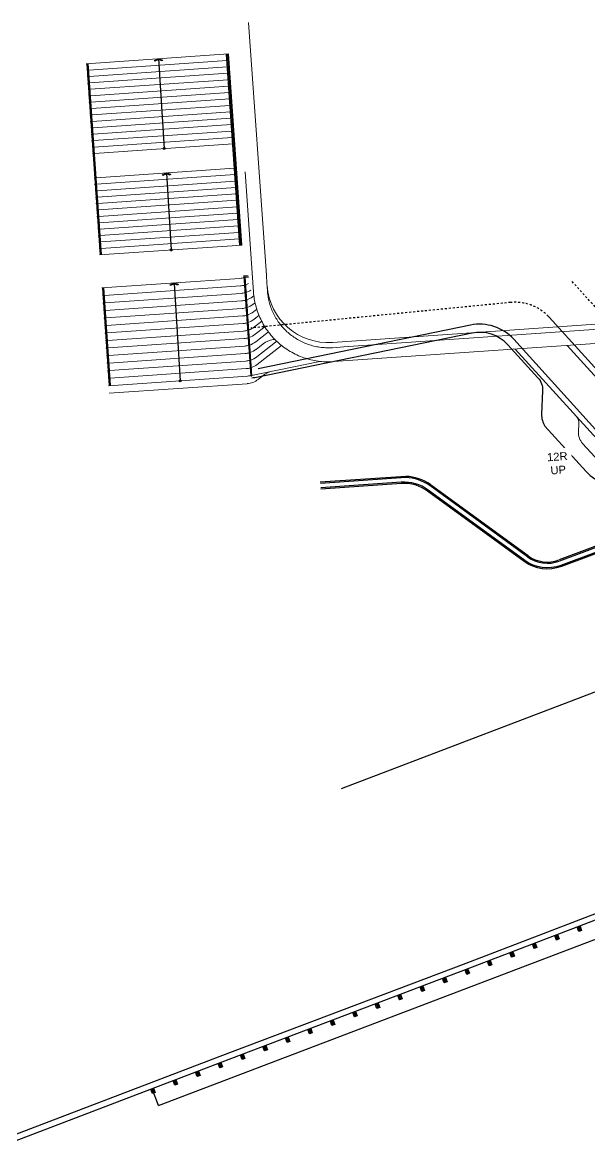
# Model space of a CAD drawing. Header units: millimetres. Extents: x 50357 to 985146, y 723188 to 1803594.
# Drawn here: x 829672.1 to 829700.4, y 817884 to 817939.9 of the extents above; entities that cross this region are included whole.
import ezdxf

# ---------------------------------------------------------------- set-up
doc = ezdxf.new("R2010")
doc.units = ezdxf.units.MM
doc.header["$LTSCALE"] = 3
doc.header["$MEASUREMENT"] = 0
doc.linetypes.add('HIDDEN', pattern=[0.375, 0.25, -0.125])
for name, color, linetype, lineweight in [('05SYMB', 7, 'Continuous', 5), ('UAJ-08META', 8, 'Continuous', 9), ('UAJ-08STAI', 8, 'Continuous', 9)]:
    doc.layers.add(name, color=color, linetype=linetype, lineweight=lineweight)
for name, color, linetype in [('LWK-GA_WALL', 8, 'Continuous'), ('LWK-L_TXT', 8, 'Continuous'), ('LWK-MA_PAVING BANDING', 8, 'Continuous'), ('LWK-PROMENADE BALLUSTRADE', 8, 'Continuous'), ('UAJ-00XREF', 7, 'Continuous'), ('UAJ-90.5LAND', 8, 'Continuous')]:
    doc.layers.add(name, color=color, linetype=linetype)
doc.styles.add('LWK TITLE - ARIAL', font='arial.ttf')
pattern_1 = [(315, (-2836.0025, 3466.4423), (1.767767, 1.767767), []), (45, (-2836.0025, 3466.4423), (-1.767767, 1.767767), [])]

# ---------------------------------------------------------------- blocks, each defined once
blk = doc.blocks.new('PROMENADE BALLUSTRADE')
at = {"layer": 'LWK-PROMENADE BALLUSTRADE'}
h = blk.add_hatch(dxfattribs=at)
h.set_pattern_fill('_USER', color=8, scale=2.5, angle=-45, double=1, pattern_type=0)
h.set_pattern_definition(pattern_1)
edge = h.paths.add_edge_path()
edge.add_line((-17, 43), (-17, 187))
edge.add_arc((-8, 187), 9, 90, 180, ccw=False)
edge.add_line((-8, 196), (-8, 190))
edge.add_arc((-8, 187), 3, 90, 180)
edge.add_line((-11, 187), (-11, 43))
edge.add_arc((-8, 43), 3, 180, 270)
edge.add_line((-8, 40), (-8, 34))
edge.add_arc((-8, 43), 9, 180, 270, ccw=False)
h = blk.add_hatch(dxfattribs=at)
h.set_pattern_fill('_USER', color=8, scale=2.5, angle=-45, double=1, pattern_type=0)
h.set_pattern_definition(pattern_1)
edge = h.paths.add_edge_path()
edge.add_line((17, 43), (17, 187))
edge.add_arc((8, 187), 9, 0, 90)
edge.add_line((8, 196), (8, 190))
edge.add_arc((8, 187), 3, 0, 90, ccw=False)
edge.add_line((11, 187), (11, 43))
edge.add_arc((8, 43), 3, -90, 0, ccw=False)
edge.add_line((8, 40), (8, 34))
edge.add_arc((8, 43), 9, -90, 0)
blk.add_lwpolyline([(75, 230), (75, 0), (-75, 0), (-75, 230)], close=True, dxfattribs=at)
at = {"layer": 'LWK-PROMENADE BALLUSTRADE', "color": 8}
for points in [[(-32.5, 205), (-67.5, 205)], [(-32.5, 25), (-67.5, 25)], [(-50, 187.5), (-50, 222.5)], [(-50, 7.5), (-50, 42.5)], [(67.5, 205), (32.5, 205)], [(67.5, 25), (32.5, 25)], [(50, 187.5), (50, 222.5)], [(50, 7.5), (50, 42.5)]]:
    blk.add_lwpolyline(points, dxfattribs=at)
at = {"layer": 'LWK-PROMENADE BALLUSTRADE'}
for points in [[(-5, 43, -1), (-11, 43), (-11, 187, -1), (-5, 187)], [(11, 187, 1), (5, 187), (5, 43, 1), (11, 43)]]:
    blk.add_lwpolyline(points, format="xyb", close=True, dxfattribs=at)
at = {"layer": 'LWK-PROMENADE BALLUSTRADE', "color": 8}
for centre in [(-50, 205), (-50, 25), (50, 205), (50, 25)]:
    blk.add_circle(centre, 12.5, dxfattribs=at)
blk = doc.blocks.new('*U1105')
at = {"layer": '05SYMB', "color": 0, "linetype": 'ByBlock', "lineweight": -2, "transparency": 16777216}
blk.add_lwpolyline([(-0.67, 0.84), (-0.51, 0.97), (0.11, 0.19), (1.09, 0.05), (1.07, -0.15), (0, 0)], close=True, dxfattribs=at)
for points in [[(0, 0), (0.11, 0.19), (-0.67, 0.84), (-0.51, 0.97)], [(1.07, -0.15), (1.09, 0.05), (0, 0), (0.11, 0.19)]]:
    blk.add_solid(points, dxfattribs=at)
blk = doc.blocks.new('3A35X-MAGP-P-LD-00-0')
at = {"color": 2, "ltscale": 0.5}
blk.add_line((834503308, 817899737), (834502989, 817900573, 4047), dxfattribs=at)
at = {"layer": 'LWK-GA_WALL', "lineweight": 30, "ltscale": 0.5}
blk.add_line((834503308, 817899737), (834552316, 817918426), dxfattribs=at)
at = {"layer": 'LWK-GA_WALL', "ltscale": 0.5, "elevation": 4047}
blk.add_lwpolyline([(834647011, 817931894), (834636163, 817930508), (834621889, 817928712), (834608683, 817926959), (834590467, 817924721), (834569539, 817921947), (834552150, 817919745), (834551322, 817919445), (834529685, 817911079), (834518657, 817906847), (834506366, 817902183), (834496343, 817898357), (834485453, 817894209), (834473244, 817889480), (834460256, 817884558), (834451189, 817881116), (834434617, 817874777)], dxfattribs=at)
at = {"layer": 'LWK-GA_WALL', "lineweight": 30, "ltscale": 0.5, "elevation": 4047}
blk.add_lwpolyline([(834647049, 817931596), (834636200, 817930210), (834621928, 817928414), (834608721, 817926661), (834590505, 817924424), (834569578, 817921650), (834552220, 817919452), (834551427, 817919164), (834529793, 817910799), (834518764, 817906567), (834506473, 817901903), (834496450, 817898077), (834485560, 817893929), (834473351, 817889200), (834460362, 817884277), (834451296, 817880835), (834434724, 817874497)], dxfattribs=at)
at = {"layer": 'LWK-MA_PAVING BANDING', "color": 8, "linetype": 'HIDDEN', "ltscale": 5}
blk.add_lwpolyline([(834525371, 817939370), (834523961, 817940923)], dxfattribs=at)
blk.add_lwpolyline([(834522766, 817939188, 0.229276), (834520885, 817939879), (834507906, 817938595)], format="xyb", dxfattribs=at)
at = {"layer": 'LWK-MA_PAVING BANDING', "color": 8}
for points in [[(834533355, 817933919), (834529951, 817932785, -0.29707), (834528156, 817933255), (834522814, 817939137, 0.007638), (834522766, 817939188, 0.007638)], [(834533121, 817933525), (834528238, 817931705, -0.306697), (834526385, 817932155), (834521043, 817938037, 0.265218), (834518876, 817938743), (834508272, 817936555)], [(834522251, 817936113), (834520747, 817937768, 0.260201), (834518956, 817938351), (834508099, 817936110, -0.03345), (834507954, 817936090)]]:
    blk.add_lwpolyline(points, format="xyb", dxfattribs=at)
at = {"layer": 'LWK-MA_PAVING BANDING', "color": 8, "elevation": 0}
for points in [[(834522251, 817936113, -0.198912), (834522483, 817935464), (834522427, 817934291, 0.144511), (834522603, 817933694, 0.14682)], [(834522603, 817933694), (834524656, 817931432, 0.276698), (834526722, 817930808), (834527474, 817930997)]]:
    blk.add_lwpolyline(points, format="xyb", dxfattribs=at)
at = {"layer": 'UAJ-08META', "color": 2}
for points in [[(834507611, 817946396), (834508036, 817940392)], [(834508036, 817940392), (834508042, 817940309), (834508051, 817940226), (834508062, 817940142), (834508075, 817940057), (834508089, 817939973), (834508106, 817939887), (834508125, 817939802), (834508146, 817939716), (834508170, 817939631), (834508195, 817939545), (834508223, 817939459), (834508253, 817939374), (834508285, 817939288), (834508320, 817939203), (834508356, 817939119), (834508395, 817939035), (834508437, 817938951), (834508481, 817938868), (834508527, 817938786), (834508575, 817938705), (834508625, 817938624), (834508678, 817938545), (834508733, 817938467), (834508790, 817938389), (834508849, 817938314), (834508910, 817938239), (834508973, 817938166), (834509038, 817938095), (834509105, 817938025), (834509174, 817937957), (834509245, 817937890), (834509317, 817937826), (834509391, 817937763), (834509467, 817937702), (834509544, 817937644), (834509623, 817937587), (834509703, 817937533), (834509784, 817937480), (834509866, 817937430), (834509949, 817937382), (834510034, 817937337), (834510119, 817937293), (834510205, 817937252), (834510291, 817937214), (834510379, 817937177), (834510467, 817937143), (834510555, 817937112), (834510643, 817937082), (834510732, 817937055), (834510821, 817937031), (834510910, 817937008), (834510999, 817936988), (834511088, 817936971), (834511177, 817936955), (834511265, 817936942), (834511353, 817936931), (834511441, 817936922), (834511528, 817936915), (834511615, 817936911), (834511701, 817936908), (834511786, 817936907), (834511871, 817936908), (834511955, 817936911), (834512038, 817936916)], [(834512038, 817936916), (834533336, 817938406)]]:
    blk.add_lwpolyline(points, dxfattribs=at)
at = {"layer": 'UAJ-08META', "color": 1, "elevation": 12925}
blk.add_lwpolyline([(834508716, 817940710, 0.414049), (834511978, 817937878), (834511978, 817937878), (834511978, 817937878), (834532804, 817939335)], format="xyb", dxfattribs=at)
at = {"layer": 'UAJ-08META', "color": 2}
for points in [[(834507784, 817953868, 13800), (834508628, 817941936, 13800), (834508679, 817941216, 13800), (834508705, 817940856, 13800), (834508734, 817940446, 13800)], [(834508734, 817940446, 13800), (834508743, 817940339, 13800), (834508751, 817940266, 13800), (834508762, 817940194, 13800), (834508774, 817940121, 13800), (834508788, 817940049, 13800), (834508803, 817939977, 13800), (834508820, 817939906, 13800), (834508839, 817939835, 13800), (834508860, 817939764, 13800), (834508882, 817939695, 13800), (834508906, 817939625, 13800), (834508932, 817939556, 13800), (834508959, 817939488, 13800), (834508988, 817939421, 13800), (834509019, 817939354, 13800), (834509051, 817939288, 13800), (834509085, 817939223, 13800), (834509120, 817939158, 13800), (834509157, 817939095, 13800), (834509195, 817939032, 13800), (834509235, 817938971, 13800), (834509276, 817938910, 13800), (834509319, 817938850, 13800), (834509363, 817938792, 13800), (834509409, 817938734, 13800), (834509456, 817938678, 13800), (834509504, 817938623, 13800), (834509554, 817938568, 13800), (834509605, 817938516, 13800), (834509657, 817938464, 13800), (834509710, 817938413, 13800), (834509765, 817938364, 13800), (834509821, 817938317, 13800), (834509877, 817938270, 13800), (834509935, 817938225, 13800), (834509995, 817938182, 13800), (834510055, 817938139, 13800), (834510116, 817938099, 13800), (834510178, 817938060, 13800), (834510241, 817938022, 13800), (834510305, 817937986, 13800), (834510369, 817937951, 13800), (834510435, 817937918, 13800), (834510501, 817937886, 13800), (834510568, 817937857, 13800), (834510636, 817937828, 13800), (834510704, 817937802, 13800), (834510773, 817937777, 13800), (834510843, 817937753, 13800), (834510913, 817937732, 13800), (834510984, 817937712, 13800), (834511055, 817937694, 13800), (834511126, 817937677, 13800), (834511198, 817937662, 13800), (834511271, 817937649, 13800), (834511343, 817937638, 13800), (834511416, 817937628, 13800), (834511489, 817937621, 13800), (834511562, 817937615, 13800), (834511636, 817937610, 13800), (834511709, 817937608, 13800), (834511783, 817937607, 13800), (834511854, 817937608, 13800), (834511921, 817937611, 13800), (834511993, 817937615, 13800)], [(834511993, 817937615, 13800), (834512545, 817937653, 13800), (834513266, 817937704, 13800), (834519028, 817938107, 13800), (834531993, 817939014, 13800), (834532713, 817939064, 13800), (834533073, 817939089, 13800), (834533291, 817939104, 13800)]]:
    blk.add_polyline3d(points, dxfattribs=at)
at = {"layer": 'UAJ-08STAI'}
for p, q in [((834506778, 817952294, 0), (834499676, 817951797, 0)), ((834499698, 817951477, 0), (834499748, 817951480, 0)), ((834499798, 817951484, 0), (834506700, 817951966, 0)), ((834499820, 817951163, 0), (834506723, 817951646, 0)), ((834506750, 817951970, 0), (834506800, 817951973, 0)), ((834506773, 817951649, 0), (834506822, 817951653, 0)), ((834499721, 817951156, 0), (834499770, 817951160, 0)), ((834499843, 817950843, 0), (834506745, 817951325, 0)), ((834499865, 817950522, 0), (834506768, 817951005, 0)), ((834506795, 817951329, 0), (834506845, 817951332, 0)), ((834506817, 817951008, 0), (834506867, 817951012, 0)), ((834499743, 817950836, 0), (834499793, 817950839, 0)), ((834499765, 817950515, 0), (834499815, 817950519, 0)), ((834499887, 817950202, 0), (834506790, 817950684, 0)), ((834499910, 817949881, 0), (834506812, 817950364, 0)), ((834506840, 817950688, 0), (834506890, 817950691, 0)), ((834506862, 817950367, 0), (834506912, 817950371, 0)), ((834499788, 817950195, 0), (834499838, 817950198, 0)), ((834499810, 817949874, 0), (834499860, 817949878, 0)), ((834499932, 817949560, 0), (834506835, 817950043, 0)), ((834506885, 817950046, 0), (834506935, 817950050, 0)), ((834499833, 817949553, 0), (834499882, 817949557, 0)), ((834499855, 817949233, 0), (834499905, 817949236, 0)), ((834499955, 817949240, 0), (834506857, 817949722, 0)), ((834499977, 817948919, 0), (834506880, 817949402, 0)), ((834506907, 817949726, 0), (834506957, 817949729, 0)), ((834506929, 817949405, 0), (834506979, 817949409, 0)), ((834499877, 817948912, 0), (834499927, 817948916, 0)), ((834500000, 817948599, 0), (834506902, 817949081, 0)), ((834500022, 817948278, 0), (834506924, 817948761, 0)), ((834506952, 817949085, 0), (834507002, 817949088, 0)), ((834506974, 817948764, 0), (834507024, 817948768, 0)), ((834499900, 817948592, 0), (834499950, 817948595, 0)), ((834499922, 817948271, 0), (834499972, 817948275, 0)), ((834500044, 817947958, 0), (834506947, 817948440, 0)), ((834500067, 817947637, 0), (834506969, 817948120, 0)), ((834506997, 817948444, 0), (834507047, 817948447, 0)), ((834507019, 817948123, 0), (834507069, 817948126, 0)), ((834499945, 817947951, 0), (834499994, 817947954, 0)), ((834499967, 817947630, 0), (834500017, 817947633, 0)), ((834500089, 817947316, 0), (834506992, 817947799, 0)), ((834507042, 817947802, 0), (834507091, 817947806, 0)), ((834499989, 817947309, 0), (834500039, 817947313, 0)), ((834500174, 817946097, 0), (834507077, 817946579, 0)), ((834507127, 817946583, 0), (834507177, 817946586, 0)), ((834500075, 817946090, 0), (834500125, 817946093, 0)), ((834500197, 817945776, 0), (834507099, 817946259, 0)), ((834500219, 817945456, 0), (834507122, 817945938, 0)), ((834507149, 817946262, 0), (834507199, 817946266, 0)), ((834507172, 817945942, 0), (834507221, 817945945, 0)), ((834500097, 817945769, 0), (834500147, 817945773, 0)), ((834500119, 817945449, 0), (834500169, 817945452, 0)), ((834500242, 817945135, 0), (834507144, 817945618, 0)), ((834500264, 817944815, 0), (834507167, 817945297, 0)), ((834507194, 817945621, 0), (834507244, 817945625, 0)), ((834507216, 817945301, 0), (834507266, 817945304, 0)), ((834500142, 817945128, 0), (834500192, 817945132, 0)), ((834500164, 817944808, 0), (834500214, 817944811, 0)), ((834500286, 817944494, 0), (834507189, 817944977, 0)), ((834507239, 817944980, 0), (834507289, 817944983, 0)), ((834500187, 817944487, 0), (834500237, 817944491, 0)), ((834500209, 817944166, 0), (834500259, 817944170, 0)), ((834500309, 817944173, 0), (834507211, 817944656, 0)), ((834500331, 817943853, 0), (834507234, 817944335, 0)), ((834507261, 817944659, 0), (834507311, 817944663, 0)), ((834507284, 817944339, 0), (834507334, 817944342, 0)), ((834500232, 817943846, 0), (834500281, 817943849, 0)), ((834500354, 817943532, 0), (834507256, 817944015, 0)), ((834500376, 817943212, 0), (834507279, 817943694, 0)), ((834507306, 817944018, 0), (834507356, 817944022, 0)), ((834507328, 817943698, 0), (834507378, 817943701, 0)), ((834500254, 817943525, 0), (834500304, 817943529, 0)), ((834500276, 817943205, 0), (834500326, 817943208, 0)), ((834500399, 817942891, 0), (834507301, 817943374, 0)), ((834500421, 817942570, 0), (834507323, 817943053, 0)), ((834507351, 817943377, 0), (834507401, 817943381, 0)), ((834507373, 817943057, 0), (834507423, 817943060, 0)), ((834500299, 817942884, 0), (834500349, 817942888, 0)), ((834500321, 817942564, 0), (834500371, 817942567, 0)), ((834507446, 817942739, 0), (834500344, 817942243, 0)), ((834500459, 817940594, 0), (834507361, 817941076, 0)), ((834500485, 817940218, 0), (834500535, 817940222, 0)), ((834500585, 817940225, 0), (834507387, 817940701, 0)), ((834500611, 817939849, 0), (834507414, 817940325, 0)), ((834500511, 817939842, 0), (834500561, 817939846, 0)), ((834500637, 817939473, 0), (834507440, 817939949, 0)), ((834507989, 817940161, 0), (834508045, 817940205, 0)), ((834508015, 817939785, 0), (834508112, 817939861, 0)), ((834500538, 817939466, 0), (834500588, 817939470, 0)), ((834500664, 817939098, 0), (834507466, 817939573, 0)), ((834500690, 817938722, 0), (834507492, 817939197, 0)), ((834508041, 817939409, 0), (834508199, 817939533, 0)), ((834508311, 817939225, 0), (834508068, 817939033, 0)), ((834500564, 817939091, 0), (834500614, 817939094, 0)), ((834500590, 817938715, 0), (834500640, 817938718, 0)), ((834507519, 817938821, 0), (834500716, 817938346, 0)), ((834508094, 817938658, 0), (834508446, 817938935, 0)), ((834508120, 817938282, 0), (834508602, 817938661, 0)), ((834500666, 817938342, 0), (834500617, 817938339, 0)), ((834500743, 817937970, 0), (834507545, 817938446, 0)), ((834500769, 817937594, 0), (834507571, 817938070, 0)), ((834508779, 817938404, 0), (834508146, 817937906, 0)), ((834509014, 817938014, 0), (834509104, 817938026, 0)), ((834500643, 817937963, 0), (834500693, 817937967, 0)), ((834500669, 817937587, 0), (834500719, 817937591, 0)), ((834507597, 817937694, 0), (834500795, 817937218, 0)), ((834508173, 817937530, 0), (834508526, 817937809, 0)), ((834509131, 817937888, 0), (834508199, 817937154, 0)), ((834509433, 817937730, 0), (834508225, 817936778, 0)), ((834523711, 817937733), (834527954, 817933061)), ((834500745, 817937215, 0), (834500695, 817937211, 0)), ((834500821, 817936843, 0), (834507624, 817937318, 0)), ((834507650, 817936942, 0), (834500848, 817936467, 0)), ((834511353, 817936931), (834507860, 817936210)), ((834500722, 817936836, 0), (834500771, 817936839, 0)), ((834500798, 817936463, 0), (834500748, 817936460, 0)), ((834507676, 817936566, 0), (834500874, 817936091, 0)), ((834500824, 817936087, 0), (834500774, 817936084, 0)), ((834500820, 817935332, 0), (834507722, 817935814, 0)), ((834508271, 817936026, 0), (834508539, 817936238, 0)), ((834524295, 817933837), (834524275, 817933414)), ((834524482, 817932838), (834525508, 817931708))]:
    blk.add_line(p, q, dxfattribs=at)
for points in [[(834507396, 817942736), (834506728, 817952290)], [(834499698, 817951477), (834499748, 817951480)], [(834506750, 817951970), (834506808, 817951974)], [(834506750, 817951970), (834506800, 817951973)], [(834506822, 817951653), (834506773, 817951650), (834506830, 817951654)], [(834499721, 817951157), (834499770, 817951160)], [(834506852, 817951333), (834506795, 817951329)], [(834506845, 817951332), (834506795, 817951329)], [(834506875, 817951013), (834506817, 817951009), (834506867, 817951012)], [(834499793, 817950839), (834499743, 817950836)], [(834499765, 817950516), (834499815, 817950519)], [(834506897, 817950692), (834506840, 817950688)], [(834506890, 817950691), (834506840, 817950688)], [(834506920, 817950371), (834506862, 817950367)], [(834506912, 817950371), (834506862, 817950367)], [(834499838, 817950198), (834499788, 817950195)], [(834499860, 817949878), (834499810, 817949874)], [(834506942, 817950051), (834506885, 817950047), (834506934, 817950050)], [(834499833, 817949554), (834499882, 817949557)], [(834499855, 817949233), (834499905, 817949237)], [(834506957, 817949730), (834506907, 817949726), (834506964, 817949730)], [(834506987, 817949409), (834506929, 817949405)], [(834506979, 817949409), (834506929, 817949405)], [(834499927, 817948916), (834499877, 817948912)], [(834507009, 817949089), (834506952, 817949085)], [(834507002, 817949088), (834506952, 817949085)], [(834507032, 817948768), (834506974, 817948764)], [(834507024, 817948768), (834506974, 817948764)], [(834499950, 817948595), (834499900, 817948592)], [(834499972, 817948275), (834499922, 817948271)], [(834507054, 817948448), (834506997, 817948444)], [(834507047, 817948447), (834506997, 817948444)], [(834507076, 817948127), (834507019, 817948123)], [(834507069, 817948126), (834507019, 817948123)], [(834499994, 817947954), (834499945, 817947951)], [(834500017, 817947633), (834499967, 817947630)], [(834507099, 817947806), (834507042, 817947802)], [(834507091, 817947806), (834507042, 817947802)], [(834500039, 817947313), (834499989, 817947309)], [(834507159, 817946585), (834507127, 817946583)], [(834500125, 817946093), (834500075, 817946090)], [(834507182, 817946265), (834507149, 817946262)], [(834507204, 817945944), (834507172, 817945942)], [(834500147, 817945773), (834500097, 817945769)], [(834500169, 817945452), (834500119, 817945449)], [(834507244, 817945625), (834507194, 817945621)], [(834507244, 817945625), (834507194, 817945621)], [(834507216, 817945301), (834507266, 817945304)], [(834507216, 817945301), (834507266, 817945304)], [(834500192, 817945132), (834500142, 817945128)], [(834500164, 817944808), (834500214, 817944811)], [(834507239, 817944980), (834507289, 817944983)], [(834507239, 817944980), (834507289, 817944983)], [(834500187, 817944487), (834500237, 817944491)], [(834500259, 817944170), (834500209, 817944166)], [(834507311, 817944663), (834507261, 817944659)], [(834507311, 817944663), (834507261, 817944659)], [(834507334, 817944342), (834507284, 817944339)], [(834507334, 817944342), (834507284, 817944339)], [(834500281, 817943849), (834500232, 817943846)], [(834507306, 817944018), (834507356, 817944022)], [(834507306, 817944018), (834507356, 817944022)], [(834507378, 817943701), (834507328, 817943698)], [(834507378, 817943701), (834507328, 817943698)], [(834500254, 817943525), (834500304, 817943529)], [(834500326, 817943208), (834500276, 817943205)], [(834500299, 817942884), (834500349, 817942888)], [(834500321, 817942564), (834500371, 817942567)], [(834500485, 817940218), (834500535, 817940222)], [(834500510, 817939842), (834500561, 817939846)], [(834500536, 817939466), (834500588, 817939470)], [(834500562, 817939090), (834500614, 817939094)], [(834500588, 817938715), (834500640, 817938718)], [(834500613, 817938339), (834500666, 817938342)], [(834500693, 817937967), (834500639, 817937963)], [(834500719, 817937591), (834500665, 817937587)], [(834500745, 817937215), (834500691, 817937211)], [(834500717, 817936835), (834500771, 817936839)], [(834500742, 817936459), (834500798, 817936463)], [(834500768, 817936084), (834500824, 817936087)]]:
    blk.add_lwpolyline(points, dxfattribs=at)
blk.add_lwpolyline([(834507909, 817936220), (834507860, 817936210, -0.032387), (834507732, 817936193), (834500793, 817935708)], format="xyb", dxfattribs=at)
for centre, radius, start, end in [((834507291, 817942074), 1000, 273.9989, 285.9964), ((834507291, 817942074), 1000, 288.9425, 292.1841), ((834507318, 817941698), 1000, 288.9425, 298.3247), ((834507318, 817941698), 1000, 273.9989, 285.9964), ((834507344, 817941322), 1000, 273.9989, 285.9964), ((834507344, 817941322), 1000, 288.9425, 304.081), ((834507370, 817940947), 1000, 273.9989, 285.9964), ((834507370, 817940947), 1000, 288.9425, 308.2228), ((834507396, 817940571), 1000, 288.9425, 308.2228), ((834507396, 817940571), 1000, 273.9989, 285.9964), ((834507423, 817940195), 1000, 273.9989, 285.9964), ((834507423, 817940195), 1000, 288.9425, 308.2228), ((834507449, 817939819), 1000, 273.9989, 285.9964), ((834507449, 817939819), 1000, 288.9425, 308.2228), ((834507475, 817939443), 1000, 288.9425, 308.2228), ((834507475, 817939443), 1000, 273.9989, 285.9964), ((834507501, 817939067), 1000, 273.9989, 285.9964), ((834507501, 817939067), 1000, 288.9425, 308.2228), ((834509145, 817937023), 1000, 97.5159, 128.2228), ((834507528, 817938692), 1000, 273.9989, 285.9964), ((834507528, 817938692), 1000, 288.9425, 308.2228), ((834507554, 817938316), 1000, 288.9425, 308.2228), ((834509750, 817937103), 1000, 123.5844, 128.2228), ((834507554, 817938316), 1000, 273.9989, 285.9964), ((834507580, 817937940), 1000, 273.9989, 285.9964), ((834507580, 817937940), 1000, 288.9425, 308.2228), ((834507607, 817937564), 1000, 273.9989, 285.9964), ((834507607, 817937564), 1000, 288.9425, 308.2228), ((834509158, 817935452), 1000, 101.4188, 128.2228), ((834507652, 817936812), 1000, 273.9989, 308.2228), ((834523796, 817933861), 500, 357.2475, 42.2474)]:
    blk.add_arc(centre, radius, start, end, dxfattribs=at)
at = {"layer": 'UAJ-90.5LAND'}
for points in [[(834503282, 817952050), (834503566, 817947559)], [(834507346, 817942732), (834506678, 817952287)], [(834507446, 817942739), (834506778, 817952294)], [(834500393, 817942246), (834499726, 817951801)], [(834500443, 817942250), (834499775, 817951804)], [(834503680, 817946339), (834503923, 817942493)], [(834504065, 817940824), (834504373, 817935958)], [(834507767, 817941190), (834507560, 817941207), (834507910, 817936205), (834507960, 817936209), (834507614, 817941153), (834507784, 817941138)], [(834500850, 817935712), (834500509, 817940597)], [(834500900, 817935715), (834500559, 817940601)]]:
    blk.add_lwpolyline(points, dxfattribs=at)
at = {"layer": 'UAJ-90.5LAND', "linetype": 'Continuous', "ltscale": 0.5, "elevation": 0}
for points in [[(834515647, 817931182), (834511378, 817930891)], [(834515651, 817931123), (834511382, 817930831)], [(834515427, 817930888), (834511398, 817930607)], [(834515431, 817930828), (834511402, 817930548)], [(834521731, 817927168), (834516856, 817930722)], [(834521766, 817927216), (834516891, 817930770)]]:
    blk.add_lwpolyline(points, dxfattribs=at)
at = {"layer": 'UAJ-90.5LAND', "linetype": 'Continuous', "ltscale": 0.5}
for points in [[(834521598, 817926980), (834516767, 817930503, 0.178991), (834515426, 817930888, 0.178991)], [(834521563, 817926931), (834516731, 817930454, 0.179008), (834515431, 817930828)]]:
    blk.add_lwpolyline(points, format="xyb", dxfattribs=at)
at = {"layer": 'UAJ-90.5LAND', "linetype": 'Continuous', "ltscale": 0.5, "elevation": 0}
for points in [[(834516856, 817930721, 0.14485), (834515650, 817931123, 0.14485)], [(834516891, 817930771, 0.14485), (834515652, 817931183, 0.14485)], [(834523425, 817926681, -0.249443), (834521563, 817926931, -0.169084)]]:
    blk.add_lwpolyline(points, format="xyb", dxfattribs=at)
at = {"layer": 'UAJ-90.5LAND', "ltscale": 0.5, "elevation": 0}
blk.add_lwpolyline([(834523404, 817926738, -0.249443), (834521598, 817926980, -0.249443)], format="xyb", dxfattribs=at)
at = {"layer": 'UAJ-90.5LAND', "elevation": 1}
blk.add_lwpolyline([(834512448, 817915579), (834527508, 817921330), (834531081, 817912016)], dxfattribs=at)
at = {"layer": 'UAJ-90.5LAND', "ltscale": 0.5, "elevation": 1}
blk.add_lwpolyline([(834512448, 817915579), (834527508, 817921330), (834531081, 817912016)], dxfattribs=at)
at = {"layer": 'UAJ-90.5LAND'}
for centre in [(834503566, 817947559), (834503923, 817942493), (834504372, 817935958)]:
    blk.add_circle(centre, 50, dxfattribs=at)
at = {"layer": 'UAJ-90.5LAND', "ltscale": 0.5}
for radius in [1710, 1650]:
    blk.add_arc((834522729, 817928557, 0), radius, 234.3839, 290.3508, dxfattribs=at)
at = {"layer": 'LWK-PROMENADE BALLUSTRADE', "color": 2}
for p, rotation in [((834524295, 817908689, 4047), 200.9941223416375), ((834522055, 817907829, 4047), 200.9941223416375), ((834523175, 817908259, 4047), 200.9941223416375), ((834520934, 817907399, 4047), 200.9941223416375), ((834519814, 817906969, 4047), 200.9941223416375), ((834517571, 817906114, 4047), 200.7779457916825), ((834518693, 817906540, 4047), 200.7779457916825), ((834516449, 817905688, 4047), 200.7779457916825), ((834515328, 817905263, 4047), 200.7779457916825), ((834513084, 817904411, 4047), 200.7779457916825), ((834514206, 817904837, 4047), 200.7779457916825), ((834511962, 817903986, 4047), 200.7779457916825), ((834510840, 817903560, 4047), 200.7779457916825), ((834508596, 817902709, 4047), 200.7779457916825), ((834509718, 817903134, 4047), 200.7779457916825), ((834507474, 817902283, 4047), 200.7779457916825), ((834506352, 817901857, 4047), 200.8936470748893), ((834505231, 817901429, 4047), 200.8936470748893), ((834504110, 817901001, 4047), 200.8936470748893)]:
    blk.add_blockref('PROMENADE BALLUSTRADE', p, dxfattribs=dict(at, rotation=rotation))
at = {"layer": 'LWK-PROMENADE BALLUSTRADE', "rotation": 20.89414414110677}
blk.add_blockref('PROMENADE BALLUSTRADE', (834503071, 817900358, 4047), dxfattribs=at)
at = {"layer": 'UAJ-90.5LAND', "xscale": 200, "yscale": 200, "zscale": 200, "rotation": 213.2670198809799}
for p in [(834503280, 817952049), (834503679, 817946342), (834504063, 817940846)]:
    blk.add_blockref('*U1105', p, dxfattribs=at)
at = {"layer": 'LWK-L_TXT', "insert": (834523242, 817931839, 0), "char_height": 400, "attachment_point": 5, "rotation": 3.9989, "style": 'LWK TITLE - ARIAL', "bg_fill": 2}
blk.add_mtext('12R\\PUP', dxfattribs=at)
at = {"layer": 'UAJ-08STAI'}
blk.add_line((834521120, 817937551), (834526194, 817931964), dxfattribs=at)
blk.add_arc((834525074, 817933376), 800, 177.2475, 222.2474, dxfattribs=at)
at = {"layer": 'UAJ-90.5LAND', "ltscale": 0.5, "elevation": 0}
for points in [[(834549052, 817932631), (834548978, 817932607), (834535804, 817931683), (834523313, 817927013)], [(834549071, 817932574), (834548989, 817932548), (834535817, 817931623), (834523334, 817926957)], [(834549141, 817932355), (834549033, 817932321), (834535866, 817931396), (834523404, 817926737)], [(834549160, 817932298), (834549045, 817932261), (834535879, 817931337), (834523425, 817926681)]]:
    blk.add_lwpolyline(points, dxfattribs=at)

msp = doc.modelspace()

# ---------------------------------------------------------------- block references
at = {"layer": 'UAJ-00XREF', "ltscale": 0.5, "xscale": 0.0009999999999999998, "yscale": 0.0009999999999999998, "zscale": 0.0009999999999999998, "rotation": 359.9752874263863}
msp.add_blockref('3A35X-MAGP-P-LD-00-0', (-5177.1309, 346.0788, -0.0001), dxfattribs=at)

doc.saveas('drawing.dxf')
